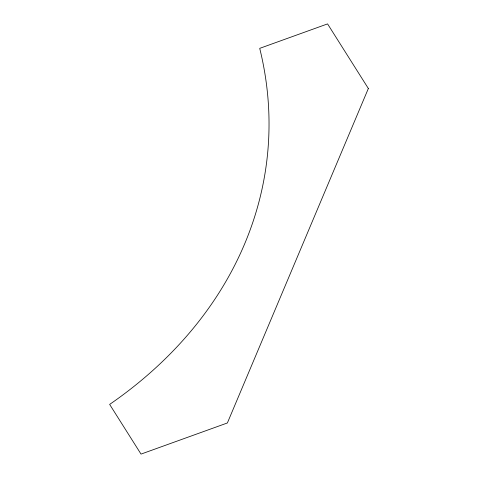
<?xml version="1.0" encoding="UTF-8"?>
<svg xmlns="http://www.w3.org/2000/svg" width="478" height="478" viewBox="0 0 478 478"><rect width="100%" height="100%" fill="white"/><g stroke="black" fill="none" stroke-linecap="round" stroke-linejoin="round"><path stroke-width="0.72" d="M368.353 88.502L227.379 422.97L141.022 454.1L109.647 404.406A498.195 389.893 5.8 0 0 259.715 48.356L327.567 23.9L368.353 88.502"/></g></svg>
